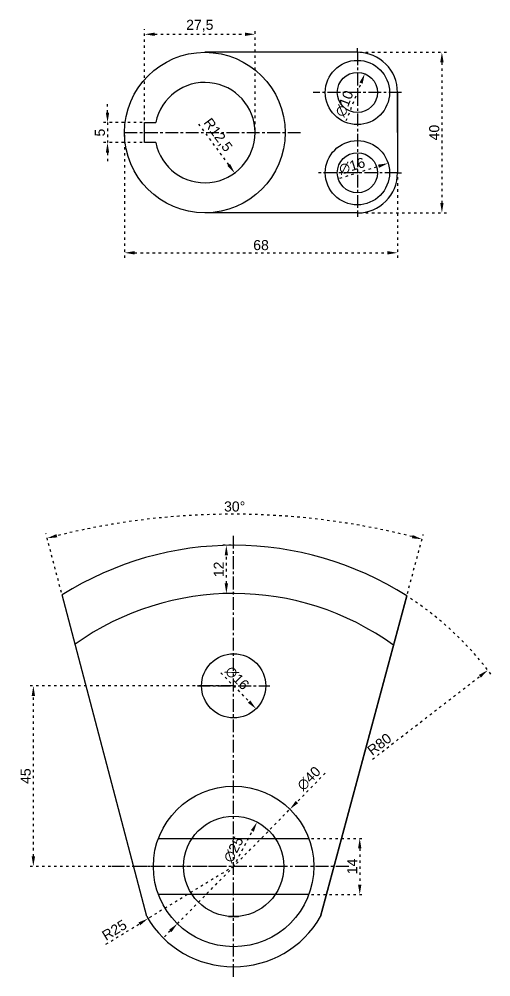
# Model space of a CAD drawing. Header units: millimetres. Extents: x 1655 to 2052, y 242 to 1814.
# Drawn here: x 1892.5 to 2010, y 247.5 to 486.1 of the extents above; entities that cross this region are included whole.
import ezdxf

# ---------------------------------------------------------------- set-up
doc = ezdxf.new("R2010")
doc.units = ezdxf.units.MM
doc.header["$LTSCALE"] = 0.0005
doc.linetypes.add('ACAD_ISO03W100', pattern=[30, 12, -18])
doc.linetypes.add('CENTERX2', pattern=[101.6, 63.5, -12.7, 12.7, -12.7])
doc.styles.get("Standard").update_dxf_attribs({"font": 'arial.ttf'})
doc.dimstyles.new('ISO-25', dxfattribs={"dimtxt": 2.5, "dimasz": 2.5, "dimexe": 1.25, "dimexo": 0.625, "dimtad": 1, "dimtxsty": 'Standard', "dimcen": 2.5, "dimadec": 0, "dimazin": 0, "dimtfac": 1, "dimtmove": 0, "dimatfit": 3, "dimfxl": 1, "dimarcsym": 0})

# ---------------------------------------------------------------- blocks, each defined once
blk = doc.blocks.new('*D127')
at = {"layer": 'Defpoints', "color": 0, "linetype": 'ACAD_ISO03W100', "lineweight": -2, "ltscale": 100, "transparency": 16777216}
for p, q in [((1914.56, 462.8), (1914.56, 465.3)), ((1923.18, 460.3), (1913.31, 460.3)), ((1914.56, 460.3), (1914.56, 455.3)), ((1923.18, 455.3), (1913.31, 455.3)), ((1914.56, 452.8), (1914.56, 450.3))]:
    blk.add_line(p, q, dxfattribs=at)
at = {"layer": 'Defpoints', "color": 0, "linetype": 'ACAD_ISO03W100', "lineweight": 30, "ltscale": 100, "transparency": 16777216}
for p in [(1923.8, 460.3), (1914.56, 455.3), (1923.8, 455.3)]:
    blk.add_point(p, dxfattribs=at)
for points in [[(1914.14, 462.8), (1914.97, 462.8), (1914.56, 460.3)], [(1914.14, 452.8), (1914.97, 452.8), (1914.56, 455.3)]]:
    blk.add_solid(points, dxfattribs=at)
at = {"layer": 'Defpoints', "color": 0, "linetype": 'ACAD_ISO03W100', "lineweight": 30, "ltscale": 100, "transparency": 16777216, "insert": (1912.66, 457.8), "char_height": 2.5, "attachment_point": 5, "rotation": 90}
blk.add_mtext('5', dxfattribs=at)
blk = doc.blocks.new('*D128')
at = {"layer": 'Defpoints', "color": 0, "linetype": 'ACAD_ISO03W100', "lineweight": -2, "ltscale": 100, "transparency": 16777216}
for p, q in [((1918.8, 457.18), (1918.8, 426.61)), ((1986.8, 457.18), (1986.8, 426.61)), ((1921.3, 427.86), (1984.3, 427.86))]:
    blk.add_line(p, q, dxfattribs=at)
at = {"layer": 'Defpoints', "color": 0, "linetype": 'ACAD_ISO03W100', "lineweight": 30, "ltscale": 100, "transparency": 16777216}
for p in [(1918.8, 457.8), (1986.8, 457.8), (1986.8, 427.86)]:
    blk.add_point(p, dxfattribs=at)
for points in [[(1921.3, 428.27), (1921.3, 427.44), (1918.8, 427.86)], [(1984.3, 428.27), (1984.3, 427.44), (1986.8, 427.86)]]:
    blk.add_solid(points, dxfattribs=at)
at = {"layer": 'Defpoints', "color": 0, "linetype": 'ACAD_ISO03W100', "lineweight": 30, "ltscale": 100, "transparency": 16777216, "insert": (1952.8, 429.76), "char_height": 2.5, "attachment_point": 5}
blk.add_mtext('68', dxfattribs=at)
blk = doc.blocks.new('*D129')
at = {"layer": 'Defpoints', "color": 0, "linetype": 'ACAD_ISO03W100', "lineweight": -2, "ltscale": 100, "transparency": 16777216}
for p, q in [((1977.43, 477.8), (1999.11, 477.8)), ((1997.86, 475.3), (1997.86, 440.3)), ((1977.43, 437.8), (1999.11, 437.8))]:
    blk.add_line(p, q, dxfattribs=at)
at = {"layer": 'Defpoints', "color": 0, "linetype": 'ACAD_ISO03W100', "lineweight": 30, "ltscale": 100, "transparency": 16777216}
for p in [(1976.8, 477.8), (1976.8, 437.8), (1997.86, 437.8)]:
    blk.add_point(p, dxfattribs=at)
for points in [[(1997.44, 475.3), (1998.28, 475.3), (1997.86, 477.8)], [(1997.44, 440.3), (1998.28, 440.3), (1997.86, 437.8)]]:
    blk.add_solid(points, dxfattribs=at)
at = {"layer": 'Defpoints', "color": 0, "linetype": 'ACAD_ISO03W100', "lineweight": 30, "ltscale": 100, "transparency": 16777216, "insert": (1995.96, 457.8), "char_height": 2.5, "attachment_point": 5, "rotation": 90}
blk.add_mtext('40', dxfattribs=at)
blk = doc.blocks.new('*D130')
at = {"layer": 'Defpoints', "color": 0, "linetype": 'ACAD_ISO03W100', "lineweight": -2, "ltscale": 100, "transparency": 16777216}
blk.add_line((1974.05, 460.78), (1977.72, 470.13), dxfattribs=at)
at = {"layer": 'Defpoints', "color": 0, "linetype": 'ACAD_ISO03W100', "lineweight": 30, "ltscale": 100, "transparency": 16777216}
for p in [(1978.63, 472.46), (1974.98, 463.15)]:
    blk.add_point(p, dxfattribs=at)
blk.add_solid([(1977.33, 470.28), (1978.11, 469.98), (1978.63, 472.46)], dxfattribs=at)
at = {"layer": 'Defpoints', "color": 0, "linetype": 'ACAD_ISO03W100', "lineweight": 30, "ltscale": 100, "transparency": 16777216, "insert": (1973.59, 465.01), "char_height": 2.5, "attachment_point": 5, "rotation": 68.5714}
blk.add_mtext('∅10', dxfattribs=at)
blk = doc.blocks.new('*D131')
at = {"layer": 'Defpoints', "color": 0, "linetype": 'ACAD_ISO03W100', "lineweight": -2, "ltscale": 100, "transparency": 16777216}
blk.add_line((1972.46, 446.46), (1982.06, 449.42), dxfattribs=at)
at = {"layer": 'Defpoints', "color": 0, "linetype": 'ACAD_ISO03W100', "lineweight": 30, "ltscale": 100, "transparency": 16777216}
for p in [(1984.45, 450.16), (1969.16, 445.44)]:
    blk.add_point(p, dxfattribs=at)
blk.add_solid([(1981.94, 449.82), (1982.18, 449.02), (1984.45, 450.16)], dxfattribs=at)
at = {"layer": 'Defpoints', "color": 0, "linetype": 'ACAD_ISO03W100', "lineweight": 30, "ltscale": 100, "transparency": 16777216, "insert": (1975.48, 449.46), "char_height": 2.5, "attachment_point": 5, "rotation": 17.1429}
blk.add_mtext('∅16', dxfattribs=at)
blk = doc.blocks.new('*D132')
at = {"layer": 'Defpoints', "color": 0, "linetype": 'ACAD_ISO03W100', "lineweight": -2, "ltscale": 100, "transparency": 16777216}
blk.add_line((1937.23, 459.94), (1944.74, 449.76), dxfattribs=at)
at = {"layer": 'Defpoints', "color": 0, "linetype": 'ACAD_ISO03W100', "lineweight": 30, "ltscale": 100, "transparency": 16777216}
for p in [(1938.8, 457.8), (1946.23, 447.74)]:
    blk.add_point(p, dxfattribs=at)
blk.add_solid([(1945.08, 450), (1944.41, 449.51), (1946.23, 447.74)], dxfattribs=at)
at = {"layer": 'Defpoints', "color": 0, "linetype": 'ACAD_ISO03W100', "lineweight": 30, "ltscale": 100, "transparency": 16777216, "insert": (1941.95, 457.12), "char_height": 2.5, "attachment_point": 5, "rotation": 306.4207}
blk.add_mtext('R12,5', dxfattribs=at)
blk = doc.blocks.new('*D133')
at = {"layer": 'Defpoints', "color": 0, "linetype": 'ACAD_ISO03W100', "lineweight": -2, "ltscale": 100, "transparency": 16777216}
for p, q in [((1923.8, 460.93), (1923.8, 483.55)), ((1926.3, 482.3), (1948.8, 482.3)), ((1951.3, 458.43), (1951.3, 483.55))]:
    blk.add_line(p, q, dxfattribs=at)
at = {"layer": 'Defpoints', "color": 0, "linetype": 'ACAD_ISO03W100', "lineweight": 30, "ltscale": 100, "transparency": 16777216}
for p in [(1951.3, 482.3), (1923.8, 460.3), (1951.3, 457.8)]:
    blk.add_point(p, dxfattribs=at)
for points in [[(1926.3, 482.71), (1926.3, 481.88), (1923.8, 482.3)], [(1948.8, 482.71), (1948.8, 481.88), (1951.3, 482.3)]]:
    blk.add_solid(points, dxfattribs=at)
at = {"layer": 'Defpoints', "color": 0, "linetype": 'ACAD_ISO03W100', "lineweight": 30, "ltscale": 100, "transparency": 16777216, "insert": (1937.55, 484.42), "char_height": 2.5, "attachment_point": 5}
blk.add_mtext('27,5', dxfattribs=at)
blk = doc.blocks.new('*D137')
at = {"layer": 'Defpoints', "color": 0, "linetype": 'ACAD_ISO03W100', "lineweight": -2, "ltscale": 100, "transparency": 16777216}
blk.add_line((1942.8, 323.25), (1949.82, 316.05), dxfattribs=at)
at = {"layer": 'Defpoints', "color": 0, "linetype": 'ACAD_ISO03W100', "lineweight": 30, "ltscale": 100, "transparency": 16777216}
for p in [(1940.39, 325.72), (1951.57, 314.26)]:
    blk.add_point(p, dxfattribs=at)
blk.add_solid([(1950.12, 316.34), (1949.52, 315.76), (1951.57, 314.26)], dxfattribs=at)
at = {"layer": 'Defpoints', "color": 0, "linetype": 'ACAD_ISO03W100', "lineweight": 30, "ltscale": 100, "transparency": 16777216, "insert": (1946.85, 321.92), "char_height": 2.5, "attachment_point": 5, "rotation": 314.2971}
blk.add_mtext('∅16', dxfattribs=at)
blk = doc.blocks.new('*D138')
at = {"layer": 'Defpoints', "color": 0, "linetype": 'ACAD_ISO03W100', "lineweight": -2, "ltscale": 100, "transparency": 16777216}
blk.add_line((1980.59, 301.72), (2007.31, 322.36), dxfattribs=at)
blk.add_arc((1945.98, 274.99), 80, 36.7872, 56.9354, dxfattribs=at)
at = {"layer": 'Defpoints', "color": 0, "linetype": 'ACAD_ISO03W100', "lineweight": 30, "ltscale": 100, "transparency": 16777216}
for p in [(2009.29, 323.89), (1945.98, 274.99)]:
    blk.add_point(p, dxfattribs=at)
blk.add_solid([(2007.06, 322.69), (2007.57, 322.04), (2009.29, 323.89)], dxfattribs=at)
at = {"layer": 'Defpoints', "color": 0, "linetype": 'ACAD_ISO03W100', "lineweight": 30, "ltscale": 100, "transparency": 16777216, "insert": (1982.28, 305.43), "char_height": 2.5, "attachment_point": 5, "rotation": 37.6825}
blk.add_mtext('R80', dxfattribs=at)
blk = doc.blocks.new('*D139')
at = {"layer": 'Defpoints', "color": 0, "linetype": 'ACAD_ISO03W100', "lineweight": -2, "ltscale": 100, "transparency": 16777216}
for p, q in [((1945.36, 354.99), (1942.91, 354.99)), ((1944.16, 345.49), (1944.16, 352.49)), ((1945.36, 342.99), (1942.91, 342.99))]:
    blk.add_line(p, q, dxfattribs=at)
at = {"layer": 'Defpoints', "color": 0, "linetype": 'ACAD_ISO03W100', "lineweight": 30, "ltscale": 100, "transparency": 16777216}
for p in [(1944.16, 354.99), (1945.98, 354.99), (1945.98, 342.99)]:
    blk.add_point(p, dxfattribs=at)
for points in [[(1943.75, 352.49), (1944.58, 352.49), (1944.16, 354.99)], [(1943.75, 345.49), (1944.58, 345.49), (1944.16, 342.99)]]:
    blk.add_solid(points, dxfattribs=at)
at = {"layer": 'Defpoints', "color": 0, "linetype": 'ACAD_ISO03W100', "lineweight": 30, "ltscale": 100, "transparency": 16777216, "insert": (1942.28, 348.99), "char_height": 2.5, "attachment_point": 5, "rotation": 90}
blk.add_mtext('12', dxfattribs=at)
blk = doc.blocks.new('*D140')
at = {"layer": 'Defpoints', "color": 0, "linetype": 'ACAD_ISO03W100', "lineweight": -2, "ltscale": 100, "transparency": 16777216}
for p, q in [((1945.36, 319.99), (1894.83, 319.99)), ((1896.08, 277.49), (1896.08, 317.49)), ((1945.36, 274.99), (1894.83, 274.99))]:
    blk.add_line(p, q, dxfattribs=at)
at = {"layer": 'Defpoints', "color": 0, "linetype": 'ACAD_ISO03W100', "lineweight": 30, "ltscale": 100, "transparency": 16777216}
for p in [(1896.08, 319.99), (1945.98, 319.99), (1945.98, 274.99)]:
    blk.add_point(p, dxfattribs=at)
for points in [[(1895.67, 317.49), (1896.5, 317.49), (1896.08, 319.99)], [(1895.67, 277.49), (1896.5, 277.49), (1896.08, 274.99)]]:
    blk.add_solid(points, dxfattribs=at)
at = {"layer": 'Defpoints', "color": 0, "linetype": 'ACAD_ISO03W100', "lineweight": 30, "ltscale": 100, "transparency": 16777216, "insert": (1894.19, 297.49), "char_height": 2.5, "attachment_point": 5, "rotation": 90}
blk.add_mtext('45', dxfattribs=at)
blk = doc.blocks.new('*D141')
at = {"layer": 'Defpoints', "color": 0, "linetype": 'ACAD_ISO03W100', "lineweight": -2, "ltscale": 100, "transparency": 16777216}
for p, q in [((1945.98, 274.99), (1924.62, 261.99)), ((1914.17, 255.63), (1922.49, 260.69))]:
    blk.add_line(p, q, dxfattribs=at)
at = {"layer": 'Defpoints', "color": 0, "linetype": 'ACAD_ISO03W100', "lineweight": 30, "ltscale": 100, "transparency": 16777216}
for p in [(1945.98, 274.99), (1924.62, 261.99)]:
    blk.add_point(p, dxfattribs=at)
blk.add_solid([(1922.27, 261.05), (1922.7, 260.34), (1924.62, 261.99)], dxfattribs=at)
at = {"layer": 'Defpoints', "color": 0, "linetype": 'ACAD_ISO03W100', "lineweight": 30, "ltscale": 100, "transparency": 16777216, "insert": (1916.27, 259.14), "char_height": 2.5, "attachment_point": 5, "rotation": 31.3211}
blk.add_mtext('R25', dxfattribs=at)
blk = doc.blocks.new('*D142')
at = {"layer": 'Defpoints', "color": 0, "linetype": 'ACAD_ISO03W100', "lineweight": -2, "ltscale": 100, "transparency": 16777216}
for p, q in [((1965.34, 281.99), (1978.64, 281.99)), ((1977.39, 279.49), (1977.39, 270.49)), ((1965.34, 267.99), (1978.64, 267.99))]:
    blk.add_line(p, q, dxfattribs=at)
at = {"layer": 'Defpoints', "color": 0, "linetype": 'ACAD_ISO03W100', "lineweight": 30, "ltscale": 100, "transparency": 16777216}
for p in [(1964.72, 281.99), (1964.72, 267.99), (1977.39, 267.99)]:
    blk.add_point(p, dxfattribs=at)
for points in [[(1976.97, 279.49), (1977.8, 279.49), (1977.39, 281.99)], [(1976.97, 270.49), (1977.8, 270.49), (1977.39, 267.99)]]:
    blk.add_solid(points, dxfattribs=at)
at = {"layer": 'Defpoints', "color": 0, "linetype": 'ACAD_ISO03W100', "lineweight": 30, "ltscale": 100, "transparency": 16777216, "insert": (1975.51, 274.99), "char_height": 2.5, "attachment_point": 5, "rotation": 90}
blk.add_mtext('14', dxfattribs=at)
blk = doc.blocks.new('*D143')
at = {"layer": 'Defpoints', "color": 0, "linetype": 'ACAD_ISO03W100', "lineweight": -2, "ltscale": 100, "transparency": 16777216}
blk.add_line((1945.95, 274.93), (1950.64, 283.84), dxfattribs=at)
at = {"layer": 'Defpoints', "color": 0, "linetype": 'ACAD_ISO03W100', "lineweight": 30, "ltscale": 100, "transparency": 16777216}
for p in [(1951.81, 286.05), (1940.15, 263.93)]:
    blk.add_point(p, dxfattribs=at)
blk.add_solid([(1950.28, 284.03), (1951.01, 283.64), (1951.81, 286.05)], dxfattribs=at)
at = {"layer": 'Defpoints', "color": 0, "linetype": 'ACAD_ISO03W100', "lineweight": 30, "ltscale": 100, "transparency": 16777216, "insert": (1945.97, 279.2), "char_height": 2.5, "attachment_point": 5, "rotation": 62.1984}
blk.add_mtext('∅25', dxfattribs=at)
blk = doc.blocks.new('*D144')
at = {"layer": 'Defpoints', "color": 0, "linetype": 'ACAD_ISO03W100', "lineweight": -2, "ltscale": 100, "transparency": 16777216}
for p, q in [((1968.79, 298.2), (1961.75, 291.04)), ((1931.96, 260.73), (1960, 289.26)), ((1930.21, 258.94), (1928.46, 257.16))]:
    blk.add_line(p, q, dxfattribs=at)
at = {"layer": 'Defpoints', "color": 0, "linetype": 'ACAD_ISO03W100', "lineweight": 30, "ltscale": 100, "transparency": 16777216}
for p in [(1960, 289.26), (1931.96, 260.73)]:
    blk.add_point(p, dxfattribs=at)
for points in [[(1961.45, 291.33), (1962.05, 290.75), (1960, 289.26)], [(1929.91, 259.23), (1930.51, 258.65), (1931.96, 260.73)]]:
    blk.add_solid(points, dxfattribs=at)
at = {"layer": 'Defpoints', "color": 0, "linetype": 'ACAD_ISO03W100', "lineweight": 30, "ltscale": 100, "transparency": 16777216, "insert": (1964.74, 296.89), "char_height": 2.5, "attachment_point": 5, "rotation": 45.4994}
blk.add_mtext('∅40', dxfattribs=at)
blk = doc.blocks.new('*D145')
at = {"layer": 'Defpoints', "color": 0, "linetype": 'ACAD_ISO03W100', "lineweight": -2, "ltscale": 100, "transparency": 16777216}
for p, q in [((1903.08, 343.22), (1899.2, 357.96)), ((1989.26, 342.98), (1993.23, 357.72))]:
    blk.add_line(p, q, dxfattribs=at)
blk.add_arc((1945.76, 181.11), 181.63, 75.7435, 103.9605, dxfattribs=at)
at = {"layer": 'Defpoints', "color": 0, "linetype": 'ACAD_ISO03W100', "lineweight": 30, "ltscale": 100, "transparency": 16777216}
for p in [(1961.94, 362.02), (1903.24, 342.61), (1989.1, 342.37), (1924.33, 262.49), (1967.63, 262.49)]:
    blk.add_point(p, dxfattribs=at)
for points in [[(1902.04, 356.97), (1901.83, 357.78), (1899.52, 356.75)], [(1990.59, 357.55), (1990.38, 356.74), (1992.9, 356.51)]]:
    blk.add_solid(points, dxfattribs=at)
at = {"layer": 'Defpoints', "color": 0, "linetype": 'ACAD_ISO03W100', "lineweight": 30, "ltscale": 100, "transparency": 16777216, "insert": (1946.23, 364.64), "char_height": 2.5, "attachment_point": 5, "rotation": 359.852}
blk.add_mtext('30°', dxfattribs=at)

msp = doc.modelspace()

# ---------------------------------------------------------------- linework, layer by layer
at = {"layer": 'Defpoints', "linetype": 'ByBlock', "lineweight": 30, "ltscale": 100}
for p, q in [((1976.805, 477.802), (1938.805, 477.802)), ((1986.805, 457.802), (1986.805, 467.802)), ((1986.805, 467.802), (1986.805, 447.802)), ((1924.332, 262.486), (1903.238, 342.615)), ((1967.629, 262.486), (1989.102, 342.374)), ((1989.102, 342.374), (1967.629, 262.486)), ((1927.246, 281.99), (1945.981, 281.99)), ((1945.981, 281.99), (1964.716, 281.99)), ((1964.716, 267.99), (1927.246, 267.99)), ((1944.704, 262.556), (1947.183, 262.548))]:
    msp.add_line(p, q, dxfattribs=at)
at = {"layer": 'Defpoints', "linetype": 'CENTERX2', "lineweight": 30, "ltscale": 100}
for p, q in [((1976.805, 477.802), (1976.805, 478.802)), ((1976.805, 477.802), (1976.805, 437.802)), ((1987.805, 467.802), (1965.805, 467.802)), ((1918.805, 457.802), (1962.745, 457.802)), ((1986.805, 447.802), (1966.805, 447.802)), ((1986.805, 447.802), (1987.805, 447.802)), ((1976.805, 437.802), (1976.805, 436.802)), ((1945.981, 247.488), (1945.981, 357.828)), ((1945.981, 319.99), (1936.981, 319.99)), ((1936.981, 319.99), (1954.981, 319.99)), ((1974.65, 274.99), (1915.237, 274.99))]:
    msp.add_line(p, q, dxfattribs=at)
at = {"layer": 'Defpoints', "lineweight": 30, "ltscale": 100}
for p, q in [((1923.805, 457.802), (1923.805, 460.302)), ((1923.805, 460.302), (1926.557, 460.302)), ((1923.805, 455.302), (1923.805, 457.802)), ((1926.557, 455.302), (1923.805, 455.302)), ((1976.805, 437.802), (1938.805, 437.802))]:
    msp.add_line(p, q, dxfattribs=at)
msp.add_circle((1938.805, 457.802), 20, dxfattribs=at)
at = {"layer": 'Defpoints', "linetype": 'ByBlock', "lineweight": 30, "ltscale": 100}
for centre, radius in [((1976.805, 467.802), 8), ((1976.805, 467.802), 5), ((1976.805, 447.802), 8), ((1976.805, 447.802), 5), ((1945.981, 319.99), 8), ((1945.981, 274.99), 20), ((1945.981, 274.99), 12.5)]:
    msp.add_circle(centre, radius, dxfattribs=at)
for centre, radius, start, end in [((1976.805, 467.802), 10, 0, 90), ((1976.805, 447.802), 10, 270, 0), ((1945.981, 274.99), 80, 57.38303, 122.29565), ((1945.981, 274.99), 68, 54.15051, 125.52311), ((1945.981, 274.99), 25, 210.0103, 329.9897)]:
    msp.add_arc(centre, radius, start, end, dxfattribs=at)
at = {"layer": 'Defpoints', "lineweight": 30, "ltscale": 100}
msp.add_arc((1938.805, 457.802), 12.5, 191.53696, 168.46304, dxfattribs=at)

# ---------------------------------------------------------------- dimensions: what is measured, and where the dimension line sits
at = {"layer": 'Defpoints', "linetype": 'ACAD_ISO03W100', "lineweight": 30, "ltscale": 100}
for base, p1, p2, picture, middle in [((1951.305, 482.295), (1923.805, 460.302), (1951.305, 457.802), '*D133', (1937.555, 484.423)), ((1986.805, 427.856), (1918.805, 457.802), (1986.805, 457.802), '*D128', (1952.805, 429.758))]:
    dim = msp.add_linear_dim(base=base, p1=p1, p2=p2, dimstyle='ISO-25', dxfattribs=at)
    dim.commit()
    dim.dimension.update_dxf_attribs({"geometry": picture, "text_midpoint": middle})
for base, p1, p2, picture, middle in [((1997.859, 437.802), (1976.805, 477.802), (1976.805, 437.802), '*D129', (1995.957, 457.802)), ((1914.557, 455.302), (1923.805, 460.302), (1923.805, 455.302), '*D127', (1912.661, 457.802)), ((1944.162, 354.99), (1945.981, 342.99), (1945.981, 354.99), '*D139', (1942.282, 348.99)), ((1896.084, 319.99), (1945.981, 274.99), (1945.981, 319.99), '*D140', (1894.188, 297.49)), ((1977.386, 267.99), (1964.716, 281.99), (1964.716, 267.99), '*D142', (1975.506, 274.99))]:
    dim = msp.add_linear_dim(base=base, p1=p1, p2=p2, angle=90, dimstyle='ISO-25', dxfattribs=at)
    dim.commit()
    dim.dimension.update_dxf_attribs({"geometry": picture, "text_midpoint": middle})
for p1, p2, picture, middle in [((1974.978, 463.148), (1978.632, 472.456), '*D130', (1975.427, 464.291)), ((1969.16, 445.444), (1984.449, 450.16), '*D131', (1976.065, 447.574)), ((1940.394, 325.716), (1951.568, 314.264), '*D137', (1945.44, 320.545)), ((1940.151, 263.933), (1951.811, 286.047), '*D143', (1947.713, 278.277))]:
    dim = msp.add_diameter_dim_2p(p1=p1, p2=p2, dimstyle='ISO-25', dxfattribs=at)
    dim.commit()
    dim.dimension.update_dxf_attribs({"geometry": picture, "text_midpoint": middle, "dimtype": 163})
for center, mpoint, picture, middle in [((1938.805, 457.802), (1946.226, 447.743), '*D132', (1940.243, 455.853)), ((1945.981, 274.99), (2009.293, 323.893), '*D138', (1983.445, 303.928))]:
    dim = msp.add_radius_dim(center=center, mpoint=mpoint, dimstyle='ISO-25', dxfattribs=at)
    dim.commit()
    dim.dimension.update_dxf_attribs({"geometry": picture, "text_midpoint": middle, "dimtype": 164})
dim = msp.add_angular_dim_2l(base=(1961.945, 362.016), line1=((1989.102, 342.374), (1967.629, 262.486)), line2=((1924.332, 262.486), (1903.238, 342.615)), dimstyle='ISO-25', dxfattribs=at)
dim.commit()
dim.dimension.update_dxf_attribs({"geometry": '*D145', "text_midpoint": (1946.23, 364.641)})
dim = msp.add_diameter_dim_2p(p1=(1931.962, 260.725), p2=(1959.999, 289.255), dimstyle='ISO-25', dxfattribs=at)
dim.commit()
dim.dimension.update_dxf_attribs({"geometry": '*D144', "text_midpoint": (1964.741, 296.893)})
dim = msp.add_radius_dim(center=(1945.981, 274.99), mpoint=(1924.624, 261.994), dimstyle='ISO-25', dxfattribs=at)
dim.commit()
dim.dimension.update_dxf_attribs({"geometry": '*D141', "text_midpoint": (1916.271, 259.137)})

doc.saveas('drawing.dxf')
